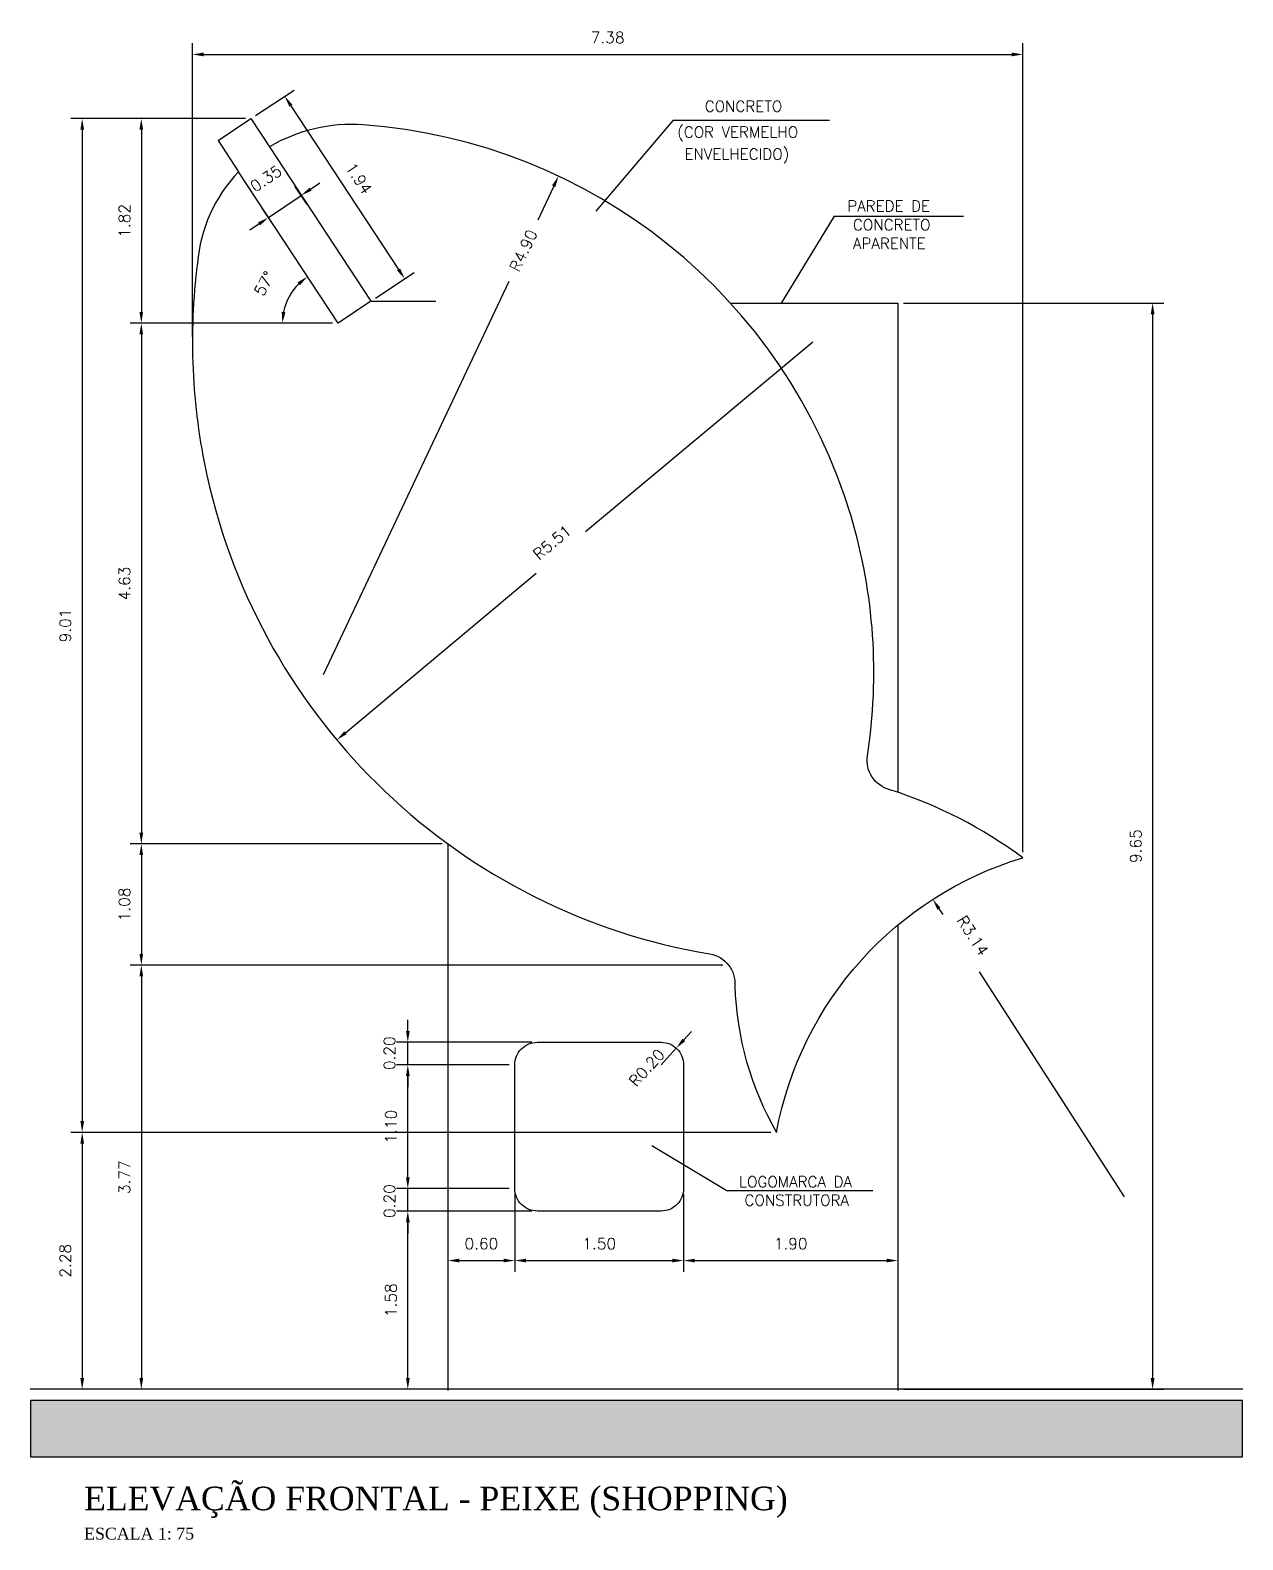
# Model space of a CAD drawing. Header units: millimetres. Extents: x 462 to 740, y -508 to -73.
# Drawn here: x 503.94 to 514.72, y -113.81 to -100.39 of the extents above; entities that cross this region are included whole.
import ezdxf

# ---------------------------------------------------------------- set-up
doc = ezdxf.new("R2010")
doc.units = ezdxf.units.MM
doc.header["$LTSCALE"] = 0.1
doc.header["$PDMODE"] = 3
doc.header["$PDSIZE"] = 0.005
for name, color, linetype in [('COTAS', 6, 'Continuous'), ('nivel', 1, 'Continuous'), ('Parede alta', 5, 'Continuous'), ('Texto', 2, 'Continuous')]:
    doc.layers.add(name, color=color, linetype=linetype)
doc.styles.add('RO-00', font='romans.shx')
doc.dimstyles.new('COTAS-75', dxfattribs={"dimscale": 0, "dimtxt": 0.1, "dimasz": 0.1, "dimexe": 0.1, "dimexo": 0.05, "dimgap": 0.1, "dimtad": 1, "dimzin": 1, "dimdsep": 46, "dimtxsty": 'RO-00', "dimcen": 2.5, "dimclrd": 6, "dimclre": 6, "dimclrt": 2, "dimadec": 0, "dimazin": 0, "dimtfac": 1, "dimtmove": 2, "dimatfit": 2, "dimfxl": 1, "dimtolj": 1, "dimtzin": 0, "dimarcsym": 0})

# ---------------------------------------------------------------- blocks, each defined once
blk = doc.blocks.new('*D114')
at = {"layer": 'COTAS', "color": 6, "lineweight": -2}
for p, q in [((505.379, -103.114), (505.379, -100.508)), ((505.479, -100.608), (512.662, -100.608)), ((512.762, -107.697), (512.762, -100.508))]:
    blk.add_line(p, q, dxfattribs=at)
at = {"layer": 'COTAS', "color": 6}
for points in [[(505.479, -100.591), (505.479, -100.625), (505.379, -100.608)], [(512.662, -100.591), (512.662, -100.625), (512.762, -100.608)]]:
    blk.add_solid(points, dxfattribs=at)
at = {"layer": 'Defpoints', "color": 0}
for p in [(512.762, -100.608), (505.379, -103.164), (512.762, -107.747)]:
    blk.add_point(p, dxfattribs=at)
at = {"layer": 'COTAS', "color": 2, "insert": (509.071, -100.458), "char_height": 0.1, "attachment_point": 5, "style": 'RO-00'}
blk.add_mtext('\\A1;7.38', dxfattribs=at)
blk = doc.blocks.new('*D115')
at = {"layer": 'COTAS', "color": 6, "lineweight": -2}
for p, q in [((505.85, -101.178), (504.299, -101.178)), ((504.399, -101.278), (504.399, -110.088)), ((510.522, -110.188), (504.299, -110.188))]:
    blk.add_line(p, q, dxfattribs=at)
at = {"layer": 'COTAS', "color": 6}
for points in [[(504.383, -101.278), (504.416, -101.278), (504.399, -101.178)], [(504.383, -110.088), (504.416, -110.088), (504.399, -110.188)]]:
    blk.add_solid(points, dxfattribs=at)
at = {"layer": 'Defpoints', "color": 0}
for p in [(505.9, -101.178), (504.399, -110.188), (510.572, -110.188)]:
    blk.add_point(p, dxfattribs=at)
at = {"layer": 'COTAS', "color": 2, "insert": (504.249, -105.683), "char_height": 0.1, "attachment_point": 5, "rotation": 90, "style": 'RO-00'}
blk.add_mtext('\\A1;9.01', dxfattribs=at)
blk = doc.blocks.new('*D116')
at = {"layer": 'COTAS', "color": 6, "lineweight": -2}
for p, q in [((510.522, -110.188), (504.299, -110.188)), ((504.399, -110.288), (504.399, -112.371)), ((510.539, -112.471), (504.299, -112.471))]:
    blk.add_line(p, q, dxfattribs=at)
at = {"layer": 'COTAS', "color": 6}
for points in [[(504.383, -110.288), (504.416, -110.288), (504.399, -110.188)], [(504.383, -112.371), (504.416, -112.371), (504.399, -112.471)]]:
    blk.add_solid(points, dxfattribs=at)
at = {"layer": 'Defpoints', "color": 0}
for p in [(510.572, -110.188), (504.399, -112.471), (510.589, -112.471)]:
    blk.add_point(p, dxfattribs=at)
at = {"layer": 'COTAS', "color": 2, "insert": (504.249, -111.329), "char_height": 0.1, "attachment_point": 5, "rotation": 90, "style": 'RO-00'}
blk.add_mtext('\\A1;2.28', dxfattribs=at)
blk = doc.blocks.new('*D117')
at = {"layer": 'COTAS', "color": 6, "lineweight": -2}
for p, q in [((508.591, -101.78), (508.45, -102.08)), ((506.545, -106.118), (508.194, -102.623))]:
    blk.add_line(p, q, dxfattribs=at)
at = {"layer": 'COTAS', "color": 6}
blk.add_solid([(508.576, -101.773), (508.606, -101.787), (508.634, -101.689)], dxfattribs=at)
at = {"layer": 'Defpoints', "color": 0}
for p in [(508.634, -101.689), (506.545, -106.118)]:
    blk.add_point(p, dxfattribs=at)
at = {"layer": 'COTAS', "color": 2, "insert": (508.322, -102.351), "char_height": 0.1, "attachment_point": 5, "rotation": 64.7426, "style": 'RO-00'}
blk.add_mtext('\\A1;R4.90', dxfattribs=at)
blk = doc.blocks.new('*D118')
at = {"layer": 'COTAS', "color": 6, "lineweight": -2}
for p, q in [((505.85, -101.178), (504.825, -101.178)), ((504.925, -101.278), (504.925, -102.896)), ((506.624, -102.996), (504.825, -102.996))]:
    blk.add_line(p, q, dxfattribs=at)
at = {"layer": 'COTAS', "color": 6}
for points in [[(504.908, -101.278), (504.941, -101.278), (504.925, -101.178)], [(504.908, -102.896), (504.941, -102.896), (504.925, -102.996)]]:
    blk.add_solid(points, dxfattribs=at)
at = {"layer": 'Defpoints', "color": 0}
for p in [(505.9, -101.178), (504.925, -102.996), (506.674, -102.996)]:
    blk.add_point(p, dxfattribs=at)
at = {"layer": 'COTAS', "color": 2, "insert": (504.775, -102.087), "char_height": 0.1, "attachment_point": 5, "rotation": 90, "style": 'RO-00'}
blk.add_mtext('\\A1;1.82', dxfattribs=at)
blk = doc.blocks.new('*D119')
at = {"layer": 'COTAS', "color": 6, "lineweight": -2}
for p, q in [((506.624, -102.996), (504.825, -102.996)), ((504.925, -103.096), (504.925, -107.524)), ((507.601, -107.624), (504.825, -107.624))]:
    blk.add_line(p, q, dxfattribs=at)
at = {"layer": 'COTAS', "color": 6}
for points in [[(504.908, -103.096), (504.941, -103.096), (504.925, -102.996)], [(504.908, -107.524), (504.941, -107.524), (504.925, -107.624)]]:
    blk.add_solid(points, dxfattribs=at)
at = {"layer": 'Defpoints', "color": 0}
for p in [(506.674, -102.996), (504.925, -107.624), (507.651, -107.624)]:
    blk.add_point(p, dxfattribs=at)
at = {"layer": 'COTAS', "color": 2, "insert": (504.775, -105.31), "char_height": 0.1, "attachment_point": 5, "rotation": 90, "style": 'RO-00'}
blk.add_mtext('\\A1;4.63', dxfattribs=at)
blk = doc.blocks.new('*D120')
at = {"layer": 'COTAS', "color": 6, "lineweight": -2}
for p, q in [((507.601, -107.624), (504.825, -107.624)), ((504.925, -107.724), (504.925, -108.601)), ((510.096, -108.701), (504.825, -108.701))]:
    blk.add_line(p, q, dxfattribs=at)
at = {"layer": 'COTAS', "color": 6}
for points in [[(504.908, -107.724), (504.941, -107.724), (504.925, -107.624)], [(504.908, -108.601), (504.941, -108.601), (504.925, -108.701)]]:
    blk.add_solid(points, dxfattribs=at)
at = {"layer": 'Defpoints', "color": 0}
for p in [(507.651, -107.624), (504.925, -108.701), (510.146, -108.701)]:
    blk.add_point(p, dxfattribs=at)
at = {"layer": 'COTAS', "color": 2, "insert": (504.775, -108.162), "char_height": 0.1, "attachment_point": 5, "rotation": 90, "style": 'RO-00'}
blk.add_mtext('\\A1;1.08', dxfattribs=at)
blk = doc.blocks.new('*D121')
at = {"layer": 'COTAS', "color": 6, "lineweight": -2}
for p, q in [((510.096, -108.701), (504.825, -108.701)), ((504.925, -108.801), (504.925, -112.371)), ((510.096, -112.471), (504.825, -112.471))]:
    blk.add_line(p, q, dxfattribs=at)
at = {"layer": 'COTAS', "color": 6}
for points in [[(504.908, -108.801), (504.941, -108.801), (504.925, -108.701)], [(504.908, -112.371), (504.941, -112.371), (504.925, -112.471)]]:
    blk.add_solid(points, dxfattribs=at)
at = {"layer": 'Defpoints', "color": 0}
for p in [(510.146, -108.701), (504.925, -112.471), (510.146, -112.471)]:
    blk.add_point(p, dxfattribs=at)
at = {"layer": 'COTAS', "color": 2, "insert": (504.775, -110.586), "char_height": 0.1, "attachment_point": 5, "rotation": 90, "style": 'RO-00'}
blk.add_mtext('\\A1;3.77', dxfattribs=at)
blk = doc.blocks.new('*D122')
at = {"layer": 'COTAS', "color": 6, "lineweight": -2}
blk.add_arc((506.674, -102.996), 0.495, 134.9228, 168.3958, dxfattribs=at)
at = {"layer": 'COTAS', "color": 6}
for points in [[(506.314, -102.633), (506.335, -102.659), (506.402, -102.583)], [(506.206, -102.899), (506.173, -102.895), (506.179, -102.996)]]:
    blk.add_solid(points, dxfattribs=at)
at = {"layer": 'Defpoints', "color": 0}
for p in [(505.789, -101.65), (506.283, -102.693), (505.986, -102.996), (506.674, -102.996), (506.674, -102.996)]:
    blk.add_point(p, dxfattribs=at)
at = {"layer": 'COTAS', "color": 2, "insert": (506.019, -102.643), "char_height": 0.1, "attachment_point": 5, "rotation": 61.6593, "style": 'RO-00'}
blk.add_mtext('\\A1;57°', dxfattribs=at)
blk = doc.blocks.new('*D123')
at = {"layer": 'COTAS', "color": 6, "lineweight": -2}
for p, q in [((505.941, -101.151), (506.284, -100.925)), ((506.255, -101.064), (507.212, -102.519)), ((507.008, -102.773), (507.35, -102.547))]:
    blk.add_line(p, q, dxfattribs=at)
at = {"layer": 'COTAS', "color": 6}
for points in [[(506.269, -101.055), (506.241, -101.073), (506.2, -100.98)], [(507.226, -102.51), (507.198, -102.528), (507.267, -102.602)]]:
    blk.add_solid(points, dxfattribs=at)
at = {"layer": 'Defpoints', "color": 0}
for p in [(505.9, -101.178), (507.267, -102.602), (506.966, -102.8)]:
    blk.add_point(p, dxfattribs=at)
at = {"layer": 'COTAS', "color": 2, "insert": (506.859, -101.709), "char_height": 0.1, "attachment_point": 5, "rotation": 303.3186, "style": 'RO-00'}
blk.add_mtext('\\A1;1.94', dxfattribs=at)
blk = doc.blocks.new('*D124')
at = {"layer": 'COTAS', "color": 6, "lineweight": -2}
for p, q in [((506.4, -101.941), (506.291, -101.778)), ((506.43, -101.805), (506.513, -101.75)), ((506.055, -102.058), (506.347, -101.861)), ((506.108, -102.137), (505.999, -101.975)), ((505.972, -102.113), (505.889, -102.169))]:
    blk.add_line(p, q, dxfattribs=at)
at = {"layer": 'COTAS', "color": 6}
for points in [[(506.42, -101.792), (506.439, -101.819), (506.347, -101.861)], [(505.963, -102.1), (505.981, -102.127), (506.055, -102.058)]]:
    blk.add_solid(points, dxfattribs=at)
at = {"layer": 'Defpoints', "color": 0}
for p in [(506.347, -101.861), (506.428, -101.982), (506.136, -102.178)]:
    blk.add_point(p, dxfattribs=at)
at = {"layer": 'COTAS', "color": 2, "insert": (506.033, -101.711), "char_height": 0.1, "attachment_point": 5, "rotation": 33.9371, "style": 'RO-00'}
blk.add_mtext('\\A1;0.35', dxfattribs=at)
blk = doc.blocks.new('*D125')
at = {"layer": 'COTAS', "color": 6, "lineweight": -2}
for p, q in [((508.396, -110.887), (507.194, -110.887)), ((507.294, -112.371), (507.294, -110.987)), ((507.601, -112.471), (507.194, -112.471))]:
    blk.add_line(p, q, dxfattribs=at)
at = {"layer": 'COTAS', "color": 6}
for points in [[(507.278, -110.987), (507.311, -110.987), (507.294, -110.887)], [(507.278, -112.371), (507.311, -112.371), (507.294, -112.471)]]:
    blk.add_solid(points, dxfattribs=at)
at = {"layer": 'Defpoints', "color": 0}
for p in [(507.294, -110.887), (508.446, -110.887), (507.651, -112.471)]:
    blk.add_point(p, dxfattribs=at)
at = {"layer": 'COTAS', "color": 2, "insert": (507.144, -111.679), "char_height": 0.1, "attachment_point": 5, "rotation": 90, "style": 'RO-00'}
blk.add_mtext('\\A1;1.58', dxfattribs=at)
blk = doc.blocks.new('*D126')
at = {"layer": 'COTAS', "color": 6, "lineweight": -2}
for p, q in [((507.294, -110.587), (507.294, -110.487)), ((508.196, -110.687), (507.194, -110.687)), ((507.294, -110.887), (507.294, -110.687)), ((508.396, -110.887), (507.194, -110.887)), ((507.294, -110.987), (507.294, -111.087))]:
    blk.add_line(p, q, dxfattribs=at)
at = {"layer": 'COTAS', "color": 6}
for points in [[(507.278, -110.587), (507.311, -110.587), (507.294, -110.687)], [(507.278, -110.987), (507.311, -110.987), (507.294, -110.887)]]:
    blk.add_solid(points, dxfattribs=at)
at = {"layer": 'Defpoints', "color": 0}
for p in [(507.294, -110.687), (508.246, -110.687), (508.446, -110.887)]:
    blk.add_point(p, dxfattribs=at)
at = {"layer": 'COTAS', "color": 2, "insert": (507.131, -110.798), "char_height": 0.1, "attachment_point": 5, "rotation": 90, "style": 'RO-00'}
blk.add_mtext('\\A1;0.20', dxfattribs=at)
blk = doc.blocks.new('*D127')
at = {"layer": 'COTAS', "color": 6, "lineweight": -2}
for p, q in [((508.196, -109.587), (507.194, -109.587)), ((507.294, -110.587), (507.294, -109.687)), ((508.196, -110.687), (507.194, -110.687))]:
    blk.add_line(p, q, dxfattribs=at)
at = {"layer": 'COTAS', "color": 6}
for points in [[(507.278, -109.687), (507.311, -109.687), (507.294, -109.587)], [(507.278, -110.587), (507.311, -110.587), (507.294, -110.687)]]:
    blk.add_solid(points, dxfattribs=at)
at = {"layer": 'Defpoints', "color": 0}
for p in [(507.294, -109.587), (508.246, -109.587), (508.246, -110.687)]:
    blk.add_point(p, dxfattribs=at)
at = {"layer": 'COTAS', "color": 2, "insert": (507.144, -110.137), "char_height": 0.1, "attachment_point": 5, "rotation": 90, "style": 'RO-00'}
blk.add_mtext('\\A1;1.10', dxfattribs=at)
blk = doc.blocks.new('*D128')
at = {"layer": 'COTAS', "color": 6, "lineweight": -2}
for p, q in [((507.294, -109.287), (507.294, -109.187)), ((508.396, -109.387), (507.194, -109.387)), ((507.294, -109.587), (507.294, -109.387)), ((508.196, -109.587), (507.194, -109.587)), ((507.294, -109.687), (507.294, -109.787))]:
    blk.add_line(p, q, dxfattribs=at)
at = {"layer": 'COTAS', "color": 6}
for points in [[(507.278, -109.287), (507.311, -109.287), (507.294, -109.387)], [(507.278, -109.687), (507.311, -109.687), (507.294, -109.587)]]:
    blk.add_solid(points, dxfattribs=at)
at = {"layer": 'Defpoints', "color": 0}
for p in [(507.294, -109.387), (508.446, -109.387), (508.246, -109.587)]:
    blk.add_point(p, dxfattribs=at)
at = {"layer": 'COTAS', "color": 2, "insert": (507.131, -109.484), "char_height": 0.1, "attachment_point": 5, "rotation": 90, "style": 'RO-00'}
blk.add_mtext('\\A1;0.20', dxfattribs=at)
blk = doc.blocks.new('*D129')
at = {"layer": 'COTAS', "color": 6, "lineweight": -2}
for p, q in [((509.748, -109.365), (509.816, -109.291)), ((509.546, -109.587), (509.681, -109.439))]:
    blk.add_line(p, q, dxfattribs=at)
at = {"layer": 'COTAS', "color": 6}
blk.add_solid([(509.736, -109.354), (509.761, -109.377), (509.681, -109.439)], dxfattribs=at)
at = {"layer": 'Defpoints', "color": 0}
for p in [(509.681, -109.439), (509.546, -109.587)]:
    blk.add_point(p, dxfattribs=at)
at = {"layer": 'COTAS', "color": 2, "insert": (509.418, -109.613), "char_height": 0.1, "attachment_point": 5, "rotation": 47.5985, "style": 'RO-00'}
blk.add_mtext('\\A1;R0.20', dxfattribs=at)
blk = doc.blocks.new('*D130')
at = {"layer": 'COTAS', "color": 6, "lineweight": -2}
for p, q in [((508.246, -110.737), (508.246, -111.427)), ((507.651, -111.32), (507.651, -111.427)), ((507.751, -111.327), (508.146, -111.327))]:
    blk.add_line(p, q, dxfattribs=at)
at = {"layer": 'COTAS', "color": 6}
for points in [[(507.751, -111.31), (507.751, -111.343), (507.651, -111.327)], [(508.146, -111.31), (508.146, -111.343), (508.246, -111.327)]]:
    blk.add_solid(points, dxfattribs=at)
at = {"layer": 'Defpoints', "color": 0}
for p in [(508.246, -110.687), (507.651, -111.27), (508.246, -111.327)]:
    blk.add_point(p, dxfattribs=at)
at = {"layer": 'COTAS', "color": 2, "insert": (507.948, -111.177), "char_height": 0.1, "attachment_point": 5, "style": 'RO-00'}
blk.add_mtext('\\A1;0.60', dxfattribs=at)
blk = doc.blocks.new('*D131')
at = {"layer": 'COTAS', "color": 6, "lineweight": -2}
for p, q in [((508.246, -110.737), (508.246, -111.427)), ((509.746, -110.737), (509.746, -111.427)), ((508.346, -111.327), (509.646, -111.327))]:
    blk.add_line(p, q, dxfattribs=at)
at = {"layer": 'COTAS', "color": 6}
for points in [[(508.346, -111.31), (508.346, -111.343), (508.246, -111.327)], [(509.646, -111.31), (509.646, -111.343), (509.746, -111.327)]]:
    blk.add_solid(points, dxfattribs=at)
at = {"layer": 'Defpoints', "color": 0}
for p in [(508.246, -110.687), (509.746, -110.687), (509.746, -111.327)]:
    blk.add_point(p, dxfattribs=at)
at = {"layer": 'COTAS', "color": 2, "insert": (508.996, -111.177), "char_height": 0.1, "attachment_point": 5, "style": 'RO-00'}
blk.add_mtext('\\A1;1.50', dxfattribs=at)
blk = doc.blocks.new('*D132')
at = {"layer": 'COTAS', "color": 6, "lineweight": -2}
for p, q in [((509.746, -110.737), (509.746, -111.427)), ((511.651, -110.737), (511.651, -111.427)), ((509.846, -111.327), (511.551, -111.327))]:
    blk.add_line(p, q, dxfattribs=at)
at = {"layer": 'COTAS', "color": 6}
for points in [[(509.846, -111.31), (509.846, -111.343), (509.746, -111.327)], [(511.551, -111.31), (511.551, -111.343), (511.651, -111.327)]]:
    blk.add_solid(points, dxfattribs=at)
at = {"layer": 'Defpoints', "color": 0}
for p in [(509.746, -110.687), (511.651, -110.687), (511.651, -111.327)]:
    blk.add_point(p, dxfattribs=at)
at = {"layer": 'COTAS', "color": 2, "insert": (510.698, -111.177), "char_height": 0.1, "attachment_point": 5, "style": 'RO-00'}
blk.add_mtext('\\A1;1.90', dxfattribs=at)
blk = doc.blocks.new('*D133')
at = {"layer": 'COTAS', "color": 6, "lineweight": -2}
for p, q in [((512.016, -108.2), (512.05, -108.252)), ((513.665, -110.76), (512.378, -108.761))]:
    blk.add_line(p, q, dxfattribs=at)
at = {"layer": 'COTAS', "color": 6}
blk.add_solid([(512.03, -108.191), (512.002, -108.209), (511.962, -108.116)], dxfattribs=at)
at = {"layer": 'Defpoints', "color": 0}
for p in [(511.962, -108.116), (513.665, -110.76)]:
    blk.add_point(p, dxfattribs=at)
at = {"layer": 'COTAS', "color": 2, "insert": (512.318, -108.439), "char_height": 0.1, "attachment_point": 5, "rotation": 302.7782, "style": 'RO-00'}
blk.add_mtext('\\A1;R3.14', dxfattribs=at)
blk = doc.blocks.new('*D134')
at = {"layer": 'COTAS', "color": 6, "lineweight": -2}
for p, q in [((511.701, -102.818), (514.016, -102.818)), ((513.916, -102.918), (513.916, -112.371)), ((511.701, -112.471), (514.016, -112.471))]:
    blk.add_line(p, q, dxfattribs=at)
at = {"layer": 'COTAS', "color": 6}
for points in [[(513.899, -102.918), (513.933, -102.918), (513.916, -102.818)], [(513.899, -112.371), (513.933, -112.371), (513.916, -112.471)]]:
    blk.add_solid(points, dxfattribs=at)
at = {"layer": 'Defpoints', "color": 0}
for p in [(511.651, -102.818), (511.651, -112.471), (513.916, -112.471)]:
    blk.add_point(p, dxfattribs=at)
at = {"layer": 'COTAS', "color": 2, "insert": (513.766, -107.644), "char_height": 0.1, "attachment_point": 5, "rotation": 90, "style": 'RO-00'}
blk.add_mtext('\\A1;9.65', dxfattribs=at)
blk = doc.blocks.new('*D166')
at = {"layer": 'COTAS', "color": 6, "lineweight": -2}
for p, q in [((510.894, -103.164), (508.874, -104.852)), ((506.739, -106.636), (508.435, -105.219))]:
    blk.add_line(p, q, dxfattribs=at)
at = {"layer": 'COTAS', "color": 6}
blk.add_solid([(506.729, -106.623), (506.75, -106.649), (506.663, -106.7)], dxfattribs=at)
at = {"layer": 'Defpoints', "color": 0}
for p in [(510.894, -103.164), (506.663, -106.7)]:
    blk.add_point(p, dxfattribs=at)
at = {"layer": 'COTAS', "color": 2, "insert": (508.578, -104.944), "char_height": 0.1, "attachment_point": 5, "rotation": 39.8878, "style": 'RO-00'}
blk.add_mtext('\\A1;R5.51', dxfattribs=at)

msp = doc.modelspace()

# ---------------------------------------------------------------- hatches: boundary and pattern name
at = {"layer": 'Parede alta'}
msp.add_hatch(color=256, dxfattribs=at).paths.add_polyline_path([(503.94, -113.071), (514.714, -113.071), (514.714, -112.571), (503.94, -112.571)])

# ---------------------------------------------------------------- linework, layer by layer
at = {"layer": 'COTAS'}
for p, q in [((509.652, -101.192), (508.966, -102)), ((509.652, -101.192), (511.043, -101.192)), ((511.086, -102.046), (510.613, -102.818)), ((511.086, -102.046), (512.234, -102.046)), ((506.966, -102.8), (507.544, -102.8)), ((510.131, -110.707), (509.464, -110.308)), ((511.43, -110.707), (510.131, -110.707))]:
    msp.add_line(p, q, dxfattribs=at)
at = {"layer": 'nivel'}
for p, q in [((510.162, -102.818), (511.651, -102.818)), ((511.651, -102.818), (511.651, -107.165)), ((507.651, -107.624), (507.651, -112.481)), ((511.651, -108.344), (511.651, -112.481))]:
    msp.add_line(p, q, dxfattribs=at)
msp.add_lwpolyline([(508.446, -109.387), (509.546, -109.387, -0.414214), (509.746, -109.587), (509.746, -110.687, -0.414214), (509.546, -110.887), (508.446, -110.887, -0.414214), (508.246, -110.687), (508.246, -109.587, -0.414214)], format="xyb", close=True, dxfattribs=at)
at = {"layer": 'Parede alta'}
for p, q in [((505.608, -101.374), (505.9, -101.178)), ((505.9, -101.178), (506.064, -101.429)), ((505.608, -101.374), (505.789, -101.65)), ((514.718, -112.471), (503.937, -112.471))]:
    msp.add_line(p, q, dxfattribs=at)
msp.add_lwpolyline([(506.966, -102.8), (506.674, -102.996), (505.789, -101.65, 0.171785), (505.424, -102.463, 0.086142), (505.508, -104.347, 0.306066), (509.98, -108.602, -0.388279), (510.202, -108.886, 0.123518), (510.572, -110.188, -0.281265), (512.762, -107.747, 0.08123), (511.58, -107.142, -0.386511), (511.381, -106.842, 0.111006), (511.235, -104.711, 0.311347), (506.897, -101.234, 0.152188), (506.064, -101.429)], format="xyb", close=True, dxfattribs=at)
msp.add_lwpolyline([(503.94, -113.071), (514.714, -113.071), (514.714, -112.571), (503.94, -112.571)], close=True, dxfattribs=at)

# ---------------------------------------------------------------- texts
at = {"layer": 'Texto', "style": 'RO-00'}
for s, p in [('CONCRETO', (509.934, -101.118)), ('(COR VERMELHO', (509.689, -101.347)), ('ENVELHECIDO)', (509.754, -101.543)), ('PAREDE DE', (511.202, -102.004)), ('CONCRETO', (511.252, -102.171)), ('APARENTE', (511.252, -102.337)), ('LOGOMARCA DA', (510.239, -110.676)), ('CONSTRUTORA', (510.288, -110.84))]:
    msp.add_text(s, height=0.098, dxfattribs=at).set_placement(p)
at = {"layer": 'Texto', "attachment_point": 1}
for s, insert, char_height, width in [('{\\fTimes New Roman|b0|i0|c0|p18;ELEVAÇÃO FRONTAL - PEIXE (SHOPPING)}', (504.416, -113.336), 0.21, 6.80519), ('{\\fTimes New Roman|b0|i0|c0|p18;ESCALA 1: 75}', (504.416, -113.701), 0.105, 1.90582)]:
    msp.add_mtext(s, dxfattribs=dict(at, insert=insert, char_height=char_height, width=width))

# ---------------------------------------------------------------- dimensions: what is measured, and where the dimension line sits
at = {"layer": 'COTAS'}
for base, p1, p2, picture, middle in [((512.762, -100.608), (505.379, -103.164), (512.762, -107.747), '*D114', (509.071, -100.458)), ((508.246, -111.3267), (507.6507, -111.2702), (508.246, -110.6868), '*D130', (507.9484, -111.1767)), ((509.746, -111.327), (508.246, -110.687), (509.746, -110.687), '*D131', (508.996, -111.177)), ((511.6507, -111.3267), (509.746, -110.6868), (511.6507, -110.6868), '*D132', (510.6984, -111.1767))]:
    dim = msp.add_linear_dim(base=base, p1=p1, p2=p2, dimstyle='COTAS-75', override={"dimscale": 1}, dxfattribs=at)
    dim.commit()
    dim.dimension.update_dxf_attribs({"geometry": picture, "text_midpoint": middle})
for p1, p2, distance, picture, middle in [((505.9, -101.178), (506.966, -102.8), 0.36, '*D123', (506.859, -101.709)), ((506.136, -102.178), (506.428, -101.982), 0.146, '*D124', (506.033, -101.711))]:
    dim = msp.add_aligned_dim(p1=p1, p2=p2, distance=distance, dimstyle='COTAS-75', override={"dimscale": 1}, dxfattribs=at)
    dim.commit()
    dim.dimension.update_dxf_attribs({"geometry": picture, "text_midpoint": middle})
for base, p1, p2, picture, middle in [((504.399, -110.188), (505.9, -101.178), (510.572, -110.188), '*D115', (504.249, -105.683)), ((504.925, -102.996), (505.9, -101.178), (506.674, -102.996), '*D118', (504.775, -102.087)), ((513.916, -112.471), (511.651, -102.818), (511.651, -112.471), '*D134', (513.766, -107.644)), ((504.925, -107.624), (506.674, -102.996), (507.651, -107.624), '*D119', (504.775, -105.31)), ((504.925, -108.701), (507.651, -107.624), (510.146, -108.701), '*D120', (504.775, -108.162)), ((504.925, -112.471), (510.146, -108.701), (510.146, -112.471), '*D121', (504.775, -110.586)), ((507.294, -109.587), (508.246, -110.687), (508.246, -109.587), '*D127', (507.144, -110.137)), ((504.399, -112.471), (510.572, -110.188), (510.589, -112.471), '*D116', (504.249, -111.329)), ((507.294, -110.887), (507.651, -112.471), (508.446, -110.887), '*D125', (507.144, -111.679))]:
    dim = msp.add_linear_dim(base=base, p1=p1, p2=p2, angle=90, dimstyle='COTAS-75', override={"dimscale": 1}, dxfattribs=at)
    dim.commit()
    dim.dimension.update_dxf_attribs({"geometry": picture, "text_midpoint": middle})
dim = msp.add_angular_dim_2l(base=(506.283, -102.693), line1=((506.674, -102.996), (505.986, -102.996)), line2=((506.674, -102.996), (505.789, -101.65)), dimstyle='COTAS-75', override={"dimscale": 1}, dxfattribs=at)
dim.commit()
dim.dimension.update_dxf_attribs({"geometry": '*D122', "text_midpoint": (506.019, -102.643)})
for center, mpoint, picture, middle in [((506.545, -106.118), (508.634, -101.689), '*D117', (508.322, -102.351)), ((510.894, -103.164), (506.663, -106.7), '*D166', (508.578, -104.944)), ((513.665, -110.76), (511.962, -108.116), '*D133', (512.318, -108.439)), ((509.546, -109.587), (509.681, -109.439), '*D129', (509.418, -109.613))]:
    dim = msp.add_radius_dim(center=center, mpoint=mpoint, dimstyle='COTAS-75', override={"dimscale": 1}, dxfattribs=at)
    dim.commit()
    dim.dimension.update_dxf_attribs({"geometry": picture, "text_midpoint": middle, "dimtype": 164})
for base, p1, p2, picture, middle in [((507.294, -109.387), (508.246, -109.587), (508.446, -109.387), '*D128', (507.131, -109.484)), ((507.294, -110.687), (508.446, -110.887), (508.246, -110.687), '*D126', (507.131, -110.798))]:
    dim = msp.add_linear_dim(base=base, p1=p1, p2=p2, angle=90, dimstyle='COTAS-75', override={"dimscale": 1}, dxfattribs=at)
    dim.commit()
    dim.dimension.update_dxf_attribs({"geometry": picture, "text_midpoint": middle, "dimtype": 160})

doc.saveas('drawing.dxf')
